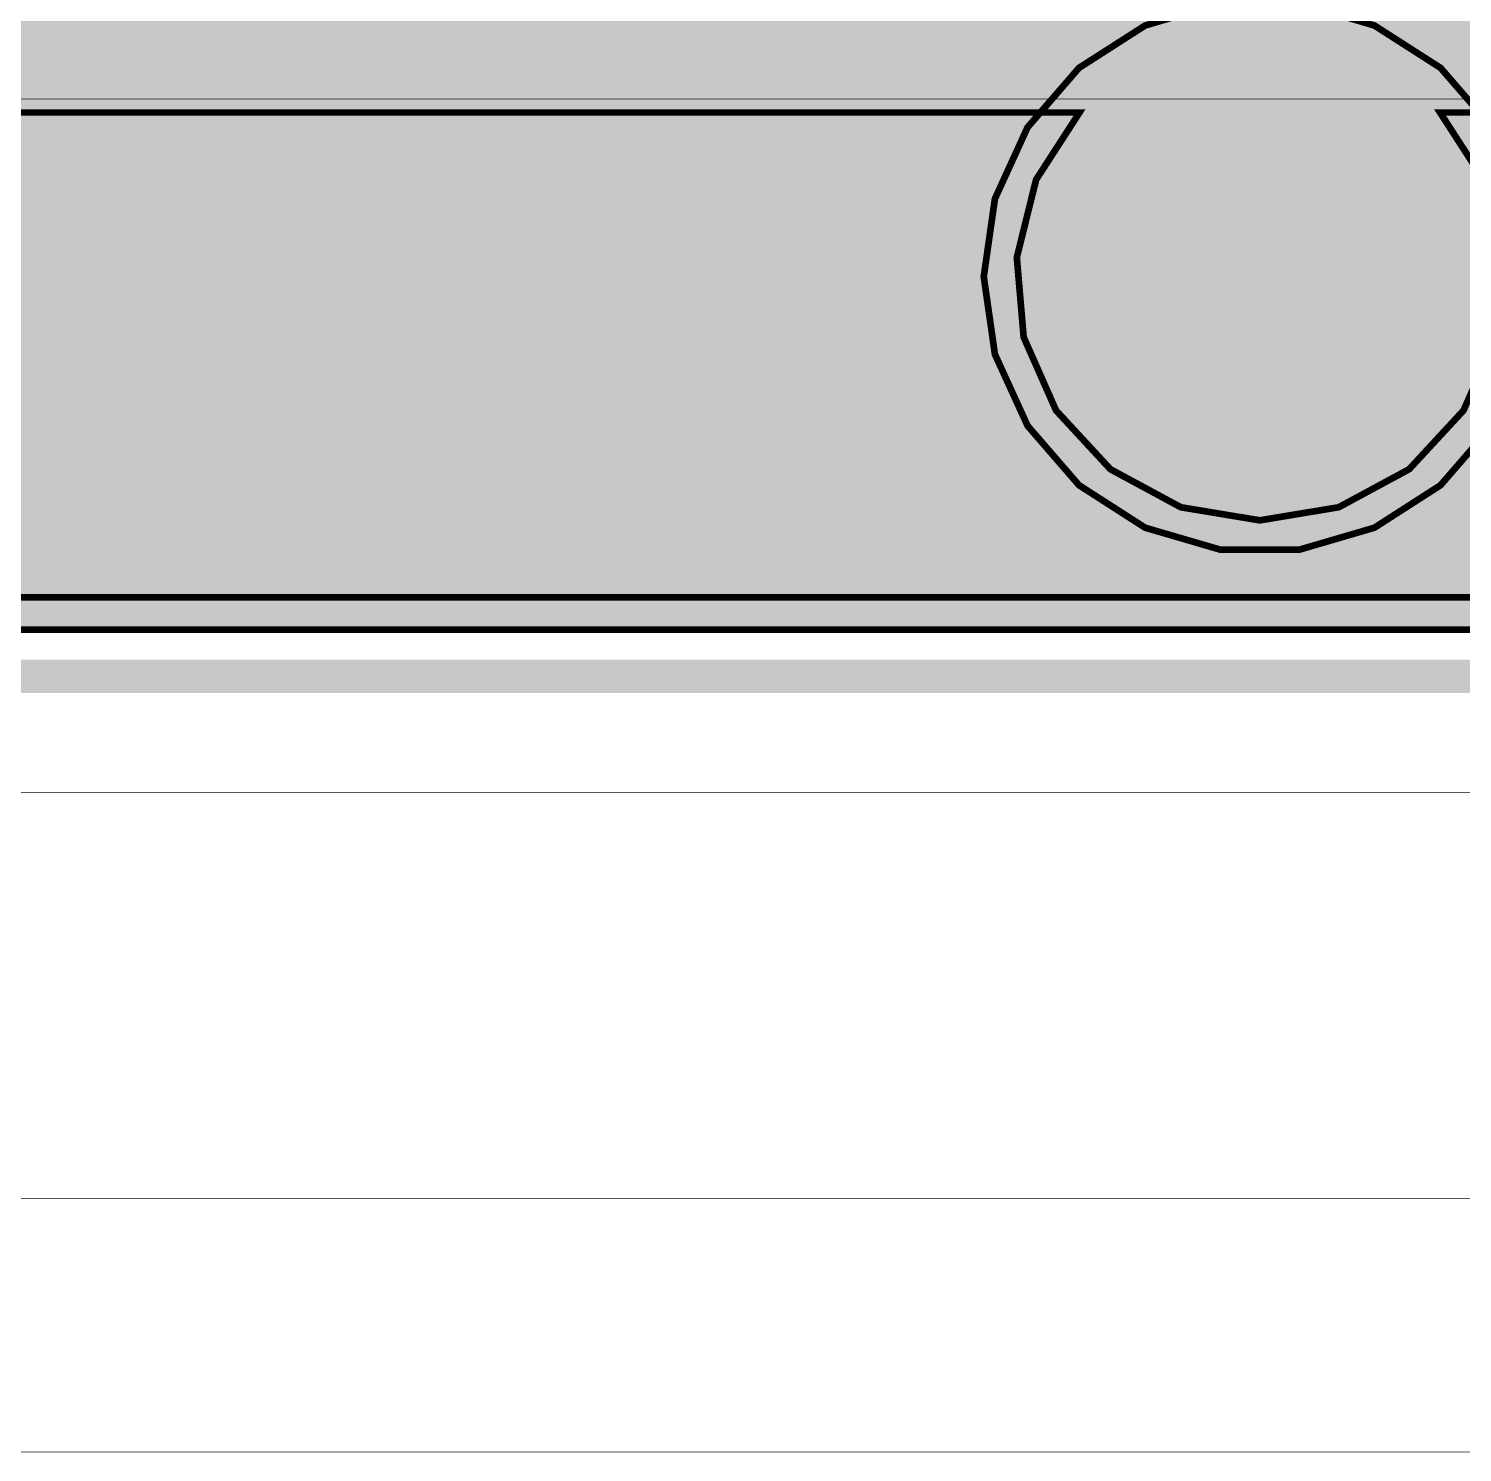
# Model space of a CAD drawing. Header units: millimetres. Extents: x -13 to 123, y -4 to 75.
# Drawn here: x 95.77 to 106.7, y -3.91 to 6.94 of the extents above; entities that cross this region are included whole.
import ezdxf

# ---------------------------------------------------------------- set-up
doc = ezdxf.new("R2010")
doc.units = ezdxf.units.MM
doc.header["$MEASUREMENT"] = 0
for name, color, linetype, true_color in [('Board-Outline-Layer', 7, 'Continuous', 0xff00ff), ('Bottom-Layer', 7, 'Continuous', 0x0000ff), ('Multi-Layer', 7, 'Continuous', 0xc0c0c0), ('Top-Layer', 7, 'Continuous', 0xff0000)]:
    doc.layers.add(name, color=color, linetype=linetype, true_color=true_color)

msp = doc.modelspace()

# ---------------------------------------------------------------- hatches: boundary and pattern name
at = {"layer": 'Bottom-Layer'}
for points in [[(0.604, 7), (0.604, 61.886), (0.986, 61.414), (1.487, 61.071), (2.065, 60.885), (2.672, 60.872), (3.257, 61.033), (3.772, 61.354), (4.174, 61.809), (4.43, 62.36), (4.517, 62.961), (4.43, 63.561), (4.174, 64.112), (3.772, 64.567), (3.257, 64.888), (2.672, 65.049), (2.065, 65.036), (1.487, 64.85), (0.986, 64.507), (0.604, 64.035), (0.604, 68), (0.689, 68.858), (0.939, 69.682), (1.345, 70.442), (1.892, 71.108), (2.558, 71.655), (3.318, 72.061), (4.142, 72.312), (5, 72.396), (112.5, 72.396), (113.358, 72.312), (114.182, 72.061), (114.942, 71.655), (115.609, 71.108), (116.155, 70.442), (116.561, 69.682), (116.812, 68.858), (116.896, 68), (116.896, 7), (116.812, 6.142), (116.561, 5.318), (116.155, 4.558), (115.609, 3.892), (114.942, 3.345), (114.182, 2.939), (113.358, 2.689), (112.5, 2.604), (5, 2.604), (4.142, 2.689), (3.318, 2.939), (2.558, 3.345), (1.892, 3.892), (1.345, 4.558), (0.939, 5.318), (0.689, 6.142)], [(107.26, 5.048), (107.175, 5.641), (106.926, 6.186), (106.534, 6.639), (106.03, 6.962), (105.456, 7.131), (104.857, 7.131), (104.282, 6.962), (103.778, 6.639), (103.386, 6.186), (103.137, 5.641), (103.052, 5.048), (103.137, 4.456), (103.386, 3.911), (103.778, 3.458), (104.282, 3.134), (104.857, 2.966), (105.456, 2.966), (106.03, 3.134), (106.534, 3.458), (106.926, 3.911), (107.175, 4.456)]]:
    msp.add_hatch(color=256, dxfattribs=at).paths.add_polyline_path(points)
at = {"layer": 'Multi-Layer'}
msp.add_hatch(color=256, dxfattribs=at).paths.add_polyline_path([(103.656, 5.048, 1), (106.656, 5.048, 1)])
at = {"layer": 'Top-Layer'}
msp.add_hatch(color=256, dxfattribs=at).paths.add_polyline_path([(5.283, 6.299), (103.782, 6.299), (103.451, 5.787), (103.304, 5.194), (103.356, 4.587), (103.603, 4.028), (104.017, 3.58), (104.554, 3.29), (105.156, 3.19), (105.758, 3.29), (106.295, 3.58), (106.709, 4.028), (106.956, 4.587), (107.009, 5.194), (106.861, 5.787), (106.53, 6.299), (113.081, 6.299), (113.081, 2.395), (112.791, 2.367), (112.5, 2.358), (5.283, 2.358)])

# ---------------------------------------------------------------- linework, layer by layer
at = {"layer": 'Board-Outline-Layer', "const_width": 0.254}
msp.add_lwpolyline([(0, 7), (0, 68, -0.414), (5, 73), (112.5, 73, -0.414), (117.5, 68), (117.5, 7, -0.414), (112.5, 2), (5, 2, -0.414)], format="xyb", close=True, dxfattribs=at)
at = {"layer": 'Bottom-Layer'}
for points, const_width in [([(-2.235, -1.981), (-2.235, 74.727), (120.295, 74.727), (120.295, -1.981)], 0.00508), ([(107.26, 5.048), (107.175, 5.641), (106.926, 6.186), (106.534, 6.639), (106.03, 6.962), (105.456, 7.131), (104.857, 7.131), (104.282, 6.962), (103.778, 6.639), (103.386, 6.186), (103.137, 5.641), (103.052, 5.048), (103.137, 4.456), (103.386, 3.911), (103.778, 3.458), (104.282, 3.134), (104.857, 2.966), (105.456, 2.966), (106.03, 3.134), (106.534, 3.458), (106.926, 3.911), (107.175, 4.456)], 0.0508)]:
    msp.add_lwpolyline(points, close=True, dxfattribs=dict(at, const_width=const_width))
at = {"layer": 'Bottom-Layer', "const_width": 0.0508}
msp.add_lwpolyline([(5, 72.396), (112.5, 72.396), (113.358, 72.312), (114.182, 72.061), (114.942, 71.655), (115.609, 71.108), (116.155, 70.442), (116.561, 69.682), (116.812, 68.858), (116.896, 68), (116.896, 7), (116.812, 6.142), (116.561, 5.318), (116.155, 4.558), (115.609, 3.892), (114.942, 3.345), (114.182, 2.939), (113.358, 2.689), (112.5, 2.604), (5, 2.604)], dxfattribs=at)
at = {"layer": 'Multi-Layer', "const_width": 0.645}
msp.add_lwpolyline([(103.656, 5.048, 1), (106.656, 5.048, 1)], format="xyb", close=True, dxfattribs=at)
at = {"layer": 'Top-Layer'}
for points, const_width in [([(-5.131, -3.912), (-5.131, 75.438), (122.987, 75.438), (122.987, -3.912)], 0.00508), ([(5.182, 1.118), (5.182, 6.401), (113.183, 6.401), (113.183, 1.118)], 0.00508), ([(5.283, 6.299), (103.782, 6.299), (103.451, 5.787), (103.304, 5.194), (103.356, 4.587), (103.603, 4.028), (104.017, 3.58), (104.554, 3.29), (105.156, 3.19), (105.758, 3.29), (106.295, 3.58), (106.709, 4.028), (106.956, 4.587), (107.009, 5.194), (106.861, 5.787), (106.53, 6.299), (113.081, 6.299), (113.081, 2.395), (112.791, 2.367), (112.5, 2.358), (5.283, 2.358)], 0.0508)]:
    msp.add_lwpolyline(points, close=True, dxfattribs=dict(at, const_width=const_width))
at = {"layer": 'Top-Layer', "const_width": 0.9}
for points in [[(101.887, 5.511), (103.887, 7.511)], [(105.887, 7.511), (107.887, 5.511)], [(93.887, 5.511), (101.887, 5.511)]]:
    msp.add_lwpolyline(points, dxfattribs=at)

doc.saveas('drawing.dxf')
